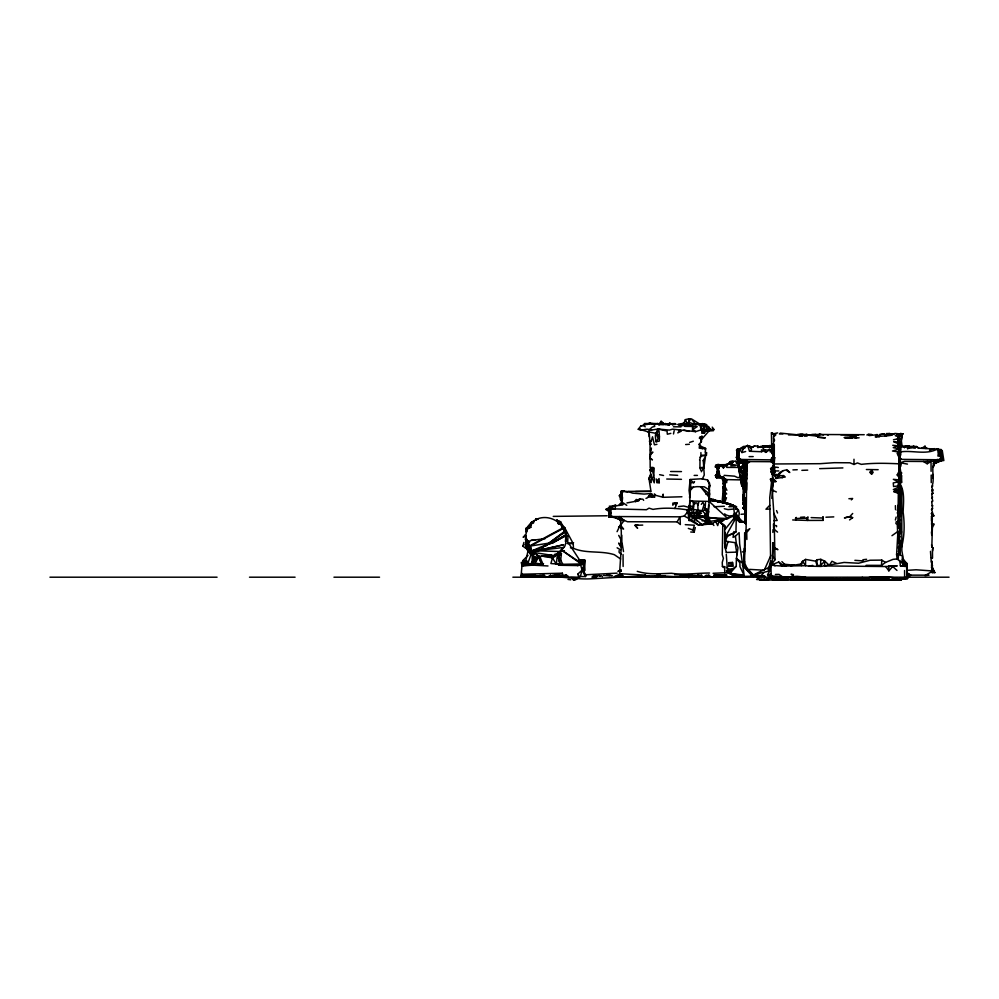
<?xml version="1.0" encoding="UTF-8"?>
<svg xmlns="http://www.w3.org/2000/svg" width="999" height="999" viewBox="0 0 999 999"><rect width="100%" height="100%" fill="white"/><g stroke="black" fill="none" stroke-linecap="round" stroke-linejoin="round"><path stroke-width="1.5" d="M836.438 563.349L831.955 561.251L829.295 565.309L824.812 561.151L820.791 559.328L816.995 559.74L815.696 561.176L805.594 559.415L805.519 565.696L809.09 566.146L820.941 566.433L844.03 562.449L858.616 563.236L870.092 560.239L881.792 560.114L885.514 562.4L893.031 559.353L897.127 558.941L905.331 565.796L900.399 565.859L899.787 560.402M709.627 517.332L709.652 523.963L712.237 523.726L717.095 520.392L727.809 518.581L732.442 516.321L734.34 513.598L733.578 505.794M744.243 492.42L743.83 486.151M746.877 470.966L747.027 461.276L744.068 460.164L747.327 463.548L749.987 461.563L771.54 461.7M899.462 457.317L899.712 462.237L899.787 460.239M899.187 520.791L899.262 516.558M932.554 493.618L932.604 490.546M694.53 481.543L693.781 482.704L690.284 479.907L689.747 482.692L690.734 483.828L688.761 519.755L698.713 525.199L712.237 523.726L709.577 521.391L717.095 520.392M719.305 466.308L720.966 465.022L718.081 464.36L715.659 465.347L715.346 466.945L717.482 467.544L717.507 473.901M744.592 463.486L741.408 468.319L742.394 471.84L742.007 478.384L744.068 481.73M743.643 564.672L746.116 527.809L746.802 463.449M746.728 482.692L746.565 490.197M899.112 470.954L900.024 482.704L898.426 483.516L897.964 524.088M898.95 501.523L898.875 505.519L899.337 501.535M899.712 516.758L899.562 527.684L898.725 524.925M931.767 490.272L932.754 490.022L931.767 490.272L932.754 493.419L931.692 493.893L932.604 501.061L931.692 501.785L932.529 508.578L931.617 509.64L932.529 512.425L931.543 513.586L932.379 519.068L931.543 523.926L932.379 527.41L931.842 546.653L933.066 548.139L932.604 550.948M932.679 489.897L931.692 486.663C935.314 480.132 930.631 468.918 934.352 461.451L940.883 459.665L941.046 455.931L937.924 456.056L938.386 452.547L937.162 449.113L919.242 448.201M931.617 565.871L931.692 561.788M939.597 456.118L939.647 453.521M610.826 512.637L609.602 513.486L608.766 516.758L610.826 516.545L611.051 508.791L608.928 508.079L609.078 516.883L610.589 515.734M699.999 460.302L699.924 467.757L700.836 470.429M718.468 471.328L718.693 466.983L717.17 468.768L718.156 471.053M724.612 543.856L724.687 540.059M743.481 465.934L743.531 463.486M745.654 497.802L745.354 505.457L743.381 504.17L744.218 493.868M746.653 478.409L746.653 470.966L745.504 471.59L744.592 475.337L746.802 478.833L744.592 475.337M772.926 455.232L773.001 451.66M773.588 458.479L773.688 456.093L771.49 458.404L771.253 461.988L773.463 463.324L773.513 460.889L773.388 463.524L772.252 461.788M773.563 458.341L773.713 453.521M772.402 467.157L774.225 463.598L773.988 471.029L774.824 472.452L773.913 474.475L772.402 474.225L772.165 472.527L772.402 467.157L773.988 463.798M898.8 447.889L898.875 444.23M899.787 504.957L900.324 509.228L898.039 508.803L898.039 505.282M899.112 471.178L899.038 475.337L897.214 474.925L899.112 471.178L898.8 474.425L897.214 474.925L899.412 478.022L898.8 481.106M900.249 542.919L900.249 554.133M931.93 527.934L931.767 535.152M932.154 565.933L932.229 562.375M530.831 527.272L530.906 523.838L528.021 528.271L530.831 527.272L528.096 528.159L530.906 523.838M532.117 562.1L532.28 554.532M744.517 505.194L743.156 502.147L743.381 486.138M900.524 540.422L900.474 542.632L900.074 540.559M894.654 579.208L891.97 579.108L897.289 579.62L907.392 578.671L906.855 566.67L900.399 565.859M650.024 442.357L650.174 467.744M743.031 484.228L742.694 472.352M743.943 470.279L743.993 464.547L745.741 463.349L743.681 461.051L745.579 461.213M744.667 532.654L744.517 551.498M805.594 559.415L802.559 561.288L805.519 565.696L781.967 566.096L770.803 565.184L774.987 559.777L774.15 517.769L772.252 490.122L773.001 485.639L772.402 474.225M899.587 504.458L899.637 494.006L899.712 498.114M899.712 460.876L900.936 462.987L900.848 466.183L899.187 467.357M744.342 470.154L744.367 464.885L745.741 463.186M899.937 474.6L901.61 473.039L899.562 470.741L901.61 473.039L899.112 474.862L901.61 475.836L901.685 482.192L899.937 482.517L901.685 482.192M744.717 492.532L744.667 490.184L742.394 486.238L742.469 483.616M773.763 444.567L771.64 444.031L771.415 432.879L773.688 433.791L777.634 432.879M725.686 548.001L725.149 537.45L735.938 531.98L736.313 516.995L738.598 517.32L742.469 521.815L739.735 522.24L738.211 520.679L737.075 516.833M899.487 456.468L900.474 449.388L898.725 448.326L899.637 447.54L898.725 448.326L900.474 449.388M901.535 436.326L901.76 437.013L902.222 434.178L901.385 440.921L901.997 445.616L900.124 447.29M621.615 493.543L621.453 497.814L621.528 491.533L623.588 491.058L621.84 491.708L621.69 493.843M659.44 436.788L659.29 441.083L656.093 441.783C655.332 438.386 654.133 428.221 659.44 436.788L659.065 430.856L656.168 433.429L657.916 429.008L669.392 430.094L672.577 429.158L695.604 431.643L702.135 429.533L713.835 429.383L712.237 427.135M695.341 519.155L702.135 524.675L706.618 523.201L708.054 520.117L708.204 509.84L707.067 513.548M725.449 478.971L724.088 478.596L724.924 482.38L724.999 501.673L726.51 497.702M773.863 468.768L773.463 471.253L771.865 469.068L773.463 471.216L773.563 468.456M650.174 458.703L652.372 459.715L650.174 458.703L651.161 448.539M745.529 483.653L745.429 486.313L743.531 482.917L745.504 486.076L745.766 488.811M773.588 447.028L773.688 444.368L771.94 448.688L773.388 452.185M832.03 577.934L808.553 578.733L804.832 577.06L797.015 576.323L786.151 577.072L767.694 575.586L771.178 574.15L770.953 566.221L772.09 563.948L775.062 565.834M772.926 542.657L772.702 554.57M815.696 561.176L817.07 565.446L820.566 565.422L820.791 559.328M899.612 511.988L899.612 506.78M525.511 539.323L525.661 535.402L526.81 541.608M689.447 513.049L689.597 509.19L688.761 510.239L689.223 512.986L689.372 509.19M724.799 491.545L724.687 497.839L724.013 490.996L724.849 490.259M773.438 458.441L772.702 452.197C771.79 454.095 774.537 456.605 773.076 456.056L773.763 452.322L772.402 447.09L773.613 445.292M899.088 462.362L899.637 451.598L898.8 452.372L899.637 448.876L893.256 447.639L898.113 445.791L897.589 438.361L898.65 440.884L900.174 438.536L898.113 438.361L898.426 436.8L895.304 435.689L900.936 433.479L901.847 436.438L900.549 445.442L900.773 455.082M898.576 543.419L899.712 536.351L899.262 534.927L898.8 535.963L899.712 531.705L899.562 513.349M931.243 482.679L931.168 475.099M649.113 436.575L649.263 432.867M723.776 519.468L708.129 517.557L709.652 494.043L709.04 486.113L709.727 485.327L707.529 479.945L701.298 478.783L690.134 479.495L689.06 490.334L689.672 495.142M742.769 471.84L743.006 483.304M898.75 492.794L899.412 490.434L899.337 497.752L898.725 495.242M932.841 478.371L932.991 474.55L932.304 475.449L932.991 474.55M932.529 558.091L932.454 549.075M684.053 423.052L685.339 419.642L689.223 418.743L689.06 422.39L687.549 423.938L684.053 423.052L678.583 424.45M722.639 498.039L723.863 501.66L722.19 501.161L722.789 494.418L724.163 494.143L722.789 501.735M773.001 456.056L773.913 453.071L773.164 452.372L773.001 456.218L773.238 452.072L773.076 455.956M898.8 509.19L898.95 512.862L897.364 512.874M898.8 474.425L898.8 457.005L897.127 453.321L899.038 452.847L898.875 455.881L899.712 456.993M738.973 451.923L739.048 450.224L738.061 455.994L738.873 458.116M701.148 442.082L701.598 441.233L700.162 438.299L701.897 436.663L700.461 437.212L701.148 442.082L698.788 444.493M567.757 540.796L567.981 536.088M609.602 513.486L610.826 516.545L680.032 516.82L684.203 516.083L687.087 512.637L687.237 509.49L690.084 509.353M692.195 500.724L693.93 502.872L693.393 509.478L702.21 510.676L704.944 513.623L708.279 513.174L705.019 510.102L705.469 502.659M726.673 482.742L726.822 479.607L724.088 478.596M772.851 475.474L775.062 475.849L775.973 478.446L779.457 475.811L779.62 472.652L783.029 470.704L785.926 470.005L789.797 472.527L786.987 469.63M904.345 563.723L907.154 564.11L907.154 566.321M708.89 502.385L709.577 483.216L707.529 479.945M899.112 536.101L897.964 543.306L898.276 539.435M563.673 575.911L566.008 574.775L565.933 576.223L563.648 576.398M669.617 424.587L669.692 423.139L672.739 424.712L676.148 424.263M682.155 574.862L688.835 577.597L688.985 574.662L680.481 575.387M737.836 455.931L736.7 457.417L737.374 458.916L737.761 455.869L736.7 457.417L737.761 459.028L736.388 457.292C739.547 451.96 736.638 465.059 738.361 455.956M772.851 532.405L773.001 529.595M902.222 561.65L902.372 555.869L898.501 554.657L898.276 558.416L897.127 558.941L896.602 554.67L897.739 534.94L897.289 524.637L895.916 523.526L896.303 521.54M736.925 508.391L738.448 510.039L739.272 513.149L738.211 520.679L742.469 521.815L735.326 516.695L725.149 529.283L724.774 525.911L718.918 521.453L717.707 525.586L715.421 520.941L718.918 521.453L722.789 524.737L722.265 554.757L723.401 558.304L722.265 562.375L722.414 566.508L724.612 567.969L724.774 572.802L726.51 573.001M745.816 483.641L745.654 486.326L743.606 482.979L743.681 475.699L745.429 474.812M866.133 565.334L881.48 565.372L881.792 560.114M584.765 560.127L584.615 570.766L584.078 561.987L582.867 560.377L583.166 561.588L584.84 560.289L583.778 571.628L582.804 567.769M871.603 474.188L871.84 470.279L869.704 472.277L871.603 474.188L873.126 472.465L871.84 470.279M899.038 444.742L899.262 440.884M931.842 516.695L932.079 512.824L933.828 515.846L931.468 516.82L933.828 515.846L932.079 512.824M819.804 435.477L819.879 434.215L823.526 435.002M900.773 489.872L901.61 489.373L900.698 485.776L901.76 493.444L901.847 550.674L903.283 558.978L906.168 562.937L905.181 563.174M825.723 578.945L826.485 578.771L822.839 578.958L822.764 580.182L826.485 578.771L830.968 578.633L829.982 579.058M899.412 478.022L898.8 479.895L893.331 479.32L900.024 482.704L898.8 479.895L899.412 475.024M739.272 450.212L737.836 459.315L738.523 455.919M773.076 455.644L773.313 452.485L774.075 452.21L772.015 453.159L773.538 455.944L772.015 453.159L773.763 451.973L772.327 451.011L773.688 448.214L772.015 451.236L773.763 452.31L772.702 449.275M899.412 440.684L899.787 452.747M623.051 554.545L623.126 566.47M743.456 478.908L744.068 467.033L745.966 466.983M899.262 532.829L899.038 535.789L900.623 533.441L899.038 531.905C899.225 536.987 900.361 542.07 898.501 547.44L899.562 553.783L896.602 554.67L899.562 553.783L898.426 551.261L899.412 550.349L899.637 547.789L898.276 547.352L899.412 550.349M684.203 516.083L688.611 518.319L689.822 501.823M743.681 478.896L743.606 500.611L745.579 501.71L743.606 500.611L744.929 498.763M773.388 444.48L774.3 444.742L773.538 448.052L773.538 437.013L775.898 434.765L773.988 434.34L773.538 437.013M905.106 563.548L907.229 563.761L907.08 565.646L906.78 564.098L905.868 564.235L906.243 566.146L902.297 559.84M564.335 532.242L564.635 528.558L566.308 532.942M771.79 498.389L772.776 490.347M708.666 505.007L708.279 509.515L705.369 508.503M689.597 501.011L709.115 501.411L727.809 518.581L708.129 517.557L708.204 516.658M897.664 512.712L897.964 509.303L897.214 510.364M907.467 464.11L900.399 462.749L904.42 461.363L923.338 461.476L927.209 463.761L927.447 461.276L934.127 461.276L933.216 461.638L934.739 463.099L933.216 467.307M650.936 470.816L651.236 467.532L652.984 467.47L651.61 470.741L649.949 470.329L651.236 467.532L649.637 470.779M771.64 562.162L770.654 563.473L769.892 569.967L770.691 566.271M553.109 542.682L566.158 534.702L566.383 532.317L562.812 528.733L560.988 521.89L557.042 520.317L558.179 523.638L561.6 524.338L558.179 523.638M907.154 564.11L907.154 565.684M744.442 488.948L744.667 486.238M689.847 494.942L689.597 497.502L689.972 493.668M899.337 509.565L900.024 509.29L899.612 499.088M562.812 564.298L556.356 564.26L557.417 553.921L562.812 564.298L583.329 563.923L580.282 563.286L562.986 551.036L582.255 563.923M565.397 541.483L566.008 535.614L535.152 550.611M621.69 497.427L621.94 494.992M560.651 560.514L561.438 553.121M564.635 528.633L562.812 528.583L562.961 527.172L564.785 528.646L566.008 532.205L564.635 528.558M773.613 470.916L773.863 468.568M651.161 474.925L651.236 482.567L648.95 478.484L650.249 474.837L651.161 474.925L648.95 478.484L650.861 490.646M718.406 473.351L716.72 476.748L718.693 476.148L719.068 470.991L719.979 477.197L717.02 471.503L720.129 464.722L727.047 464.635L726.748 467.407L742.17 467.445M898.426 436.8L899.337 433.841L895.079 433.454L891.058 434.577L888.623 433.941L884.677 436.263M708.366 520.067L709.652 523.963L706.618 523.201L704.645 516.358L704.944 513.623L708.279 513.324M744.692 503.496L744.792 523.251M899.637 485.389L899.637 480.044M522.589 562.999L522.852 560.626L528.046 555.344M621.84 498.763L621.528 501.473L619.33 495.741L620.779 493.968L622.14 493.793M535.626 561.9L532.042 561.663L532.879 561.45L533.541 555.669M701.298 471.765L703.808 467.844L705.544 456.193L703.271 460.414L704.258 475.037L702.285 479.07M781.892 561.588L786.151 565.946L783.104 565.247L778.708 562.025L770.803 565.184L772.552 559.353L772.926 543.244M563.811 533.603L564.335 527.097L573.214 543.593L573.451 548.339C586.188 553.821 600.911 550.412 614.323 554.682L620.641 559.003M738.061 459.128L740.946 459.44L738.061 459.415L739.36 448.838L743.306 448.251L747.564 445.392L751.211 448.201L751.51 449.837L749.537 451.273L747.564 445.392M898.95 494.318L900.474 493.981L900.549 483.216L899.562 486.663M898.725 554.495L899.187 550.998M737.075 554.657L737.986 547.714L736.313 543.306L735.401 536.176L739.123 532.679L739.66 543.918L744.218 575.549L739.959 566.608L739.884 562.749L736.388 558.541L737.075 554.657L735.102 542.657L725.374 541.246L725.374 540.509M773.001 463.673L773.538 460.826M735.476 515.347L738.448 517.607L735.863 513.099M773.001 478.259L770.429 479.195L771.49 482.442L769.742 497.589L770.579 558.941M869.867 579.682L873.426 580.244L867.045 580.032L878.296 578.921L885.589 579.482L876.997 580.132M645.466 575.112L644.855 575.486L645.616 576.286L645.466 575.112L619.555 573.701L621.303 546.89L621.303 531.955L620.541 520.479L618.568 518.044L627.459 521.74L677.135 521.878L680.331 524.525L680.032 516.82L677.135 521.878M854.595 580.157L855.194 579.058L858.765 580.007L854.595 580.157L855.194 579.058M694.842 503.996L693.318 502.522L693.393 506.605L691.495 509.278L688.386 510.039C676.96 508.166 664.372 507.342 652.984 509.39L649.038 508.154L646.453 509.727L609.527 508.778L614.997 509.165L615.459 505.993L623.126 504.645M526.273 531.943L526.735 528.908L528.321 527.422M717.02 474.338L717.482 471.303M733.915 531.568L733.054 537.35L735.401 536.176M709.952 429.433L706.38 431.131L713.448 430.681L713.835 429.383L705.856 431.006L704.407 432.967L701.822 433.279L701.897 430.232L707.754 430.944L706.93 428.509M898.95 459.977L899.637 448.876L892.494 451.024L898.039 451.898L899.038 452.847M527.41 564.497L531.206 554.145M536.525 576.473L533.029 576.373L535.089 574.962L535.926 576.748L536.525 576.473L535.089 574.962L532.28 576.648L533.266 574.924L527.647 575.374M743.893 470.417L744.292 467.894M530.981 525.124L527.797 528.196L528.633 525.611C543.806 506.655 573.438 524.15 564.71 546.453L559.927 551.96L554.083 555.669L531.893 552.16L529.308 549.75L525.586 542.694L526.573 543.831L527.035 541.021L525.511 535.452M899.187 494.368L900.174 493.893L900.474 492.007L900.024 489.697L899.187 490.497M906.093 562.587L907.005 563.486L906.892 572.439M768.98 569.105L768.755 570.504L769.967 565.521M705.244 449.6L705.469 448.239L699.625 445.866L702.509 448.613L705.781 448.526L705.169 452.11L705.856 455.269L700.911 456.231L699.999 457.242M552.335 576.885L552.559 575.524L555.594 574.85L558.866 575.237L559.09 577.197L550.661 575.649L547.927 576.947L552.335 576.885L550.349 575.549L548.526 576.635M771.94 458.179L773.538 456.231M899.112 478.671L898.351 485.876L893.568 486.538L893.256 482.929L897.664 481.993M911.95 446.541L907.542 448.613L908.603 446.403L911.95 446.541L911.95 447.589L907.542 448.613L908.603 446.403M738.286 465.984L741.857 486.288L738.286 465.984L742.619 471.89L742.319 478.484L743.731 476.361M534.353 550.973L563.498 547.464L560.227 551.56L530.382 550.561L539.872 556.618L542.907 564.235C535.926 562.974 528.708 563.886 521.94 565.971L521.028 576.448M832.791 580.119L830.057 578.733L832.791 580.119L832.567 579.37C808.266 580.556 784.015 579.657 759.789 580.157L761.388 579.72L756.593 579.495L757.891 578.596L764.884 580.182L768.98 579.47L764.722 579.195M899.038 475.162L900.174 475.961L899.712 478.608L900.773 479.37L899.712 481.705M718.231 472.627L717.557 476.498L720.591 476.273M738.823 449.887L738.723 454.732M898.8 524.213L900.324 523.601L898.8 524.213L897.964 528.246L898.725 520.404L897.964 528.246M778.783 470.916L773.988 471.029L774.824 468.494L773.988 466.933L774.675 457.567L772.776 457.904L773.838 459.927L774.675 457.567M746.191 491.595L745.354 487.35L745.504 471.59L745.579 468.331L746.728 467.307L745.741 464.135L746.116 460.851L746.802 461.55L746.49 463.186L746.041 460.951L745.279 461.038M899.787 460.189L898.8 459.478L899.212 457.292M898.113 516.533L897.814 515.921L898.95 516.745L898.113 516.533L898.8 512.874L897.364 513.086M842.382 579.682L836.213 580.007L840.234 578.608L850.037 580.182L850.261 578.958L832.642 579.42M907.154 574.974L909.664 575.349L907.229 575.986M724.774 493.843L724.163 494.393L724.849 493.881C723.713 490.809 724.675 488.074 724.637 483.766M939.572 455.02L940.434 449.587L937.162 449.113C926.036 455.207 912.549 450.049 900.424 451.885M899.937 475.249L899.937 482.654M673.488 433.978L674.175 430.694M743.306 500.149L743.306 494.567M564.485 528.259L563.648 532.217L564.485 528.259L566.458 535.014M718.793 472.602L717.781 476.723L716.72 476.748M742.869 473.139L742.769 475.824M736.925 456.068L737.761 452.21M736.463 508.254L736.163 508.966M932.529 570.879L934.964 572.564L931.617 569.567L932.529 565.347M743.918 468.681L744.742 464.935L743.993 464.547M522.09 566.146L521.266 562.437L525.362 562.662L527.909 551.448M692.632 430.444L692.632 426.448L697.19 426.635L692.869 429.433L695.604 431.643L692.632 430.444L692.632 426.448L684.814 426.373M800.961 577.584L796.94 579.033L797.165 578.046L792.906 577.834M552.022 576.623L552.559 575.524L556.056 577.047M865.833 578.508L870.166 577.21L889.01 577.222L896.453 577.984L893.481 579.27L897.364 580.069L900.399 579.27L900.773 577.647L904.657 579.133L904.582 570.529M528.171 527.984L528.633 526.073M705.856 455.269L706.543 452.447L706.455 455.344L701.985 455.219M724.687 539.885L724.774 525.774L717.956 519.917M735.788 513.673L736.388 517.095L735.551 515.659M899.487 478.733L900.174 475.961M690.734 532.005L694.155 532.217L695.292 527.609M768.456 569.268L770.629 560.514M898.875 459.69L899.787 456.106M895.391 520.017L896.14 517.057M732.517 562.425L732.742 566.371L728.945 566.071L728.795 562.674L732.517 562.425L732.742 566.371M528.633 525.611L525.437 535.639L527.035 541.021M528.246 545.791L525.824 548.314L522.927 546.216L523.913 542.42M743.83 471.965L743.231 478.833M775.361 579.133L773.076 577.222L785.239 578.671L785.614 577.697L781.206 577.722M900.474 448.563L901.31 445.392L901.997 445.616M570.466 576.935L579.22 577.272L580.357 576.573L582.105 570.092L580.669 565.134L581.955 564.035M717.931 465.447L720.516 465.109M739.198 449.113L738.136 452.435L736.625 449.85L739.198 449.113L736.7 457.018L736.7 459.215L738.673 459.365M899.512 469.967L900.099 463.299L899.187 460.015M554.457 555.756L552.484 557.904L550.886 563.536L560.077 564.273L557.417 553.921L554.433 554.433M875.249 436.913L876.997 434.528L879.132 436.688L879.732 434.54L884.065 434.103L886.65 435.789L890.371 435.427L891.058 434.577M898.875 506.518L900.623 502.509L900.698 499.7L899.262 497.927M725.986 548.663L728.071 541.421M899.662 511.863L900.324 509.577L899.562 501.835M773.238 467.432L770.579 468.568L773.164 471.54L773.463 468.593L773.463 471.216M521.79 574.462L522.09 573.426M724.612 567.969L724.999 566.683L722.414 566.508M651.161 441.433L652.522 436.8L654.42 444.805L656.93 444.33M689.223 418.743L690.059 419.068L689.06 422.39L695.978 424.812L691.345 418.818L699.625 423.963L702.01 424.475M743.756 499.075L742.844 496.753L743.681 494.243M772.552 471.266L774.824 472.452L772.165 472.527L774.075 467.395L774.637 471.191M824.125 580.107L824.962 578.808L823.975 580.107L824.437 579.095L828.458 580.057L820.641 579.532L824.437 579.095M522.702 576.148L522.927 575.387M694.155 532.217L692.944 529.994L694.38 525.224L685.264 524.65M693.393 509.478L693.93 513.548L702.21 510.676L704.033 504.707L702.896 502.285L701.298 504.383M817.744 579.07C818.968 581.768 819.33 576.573 821.777 579.944L815.846 579.17L819.118 578.921M768.531 578.558L765.484 580.144L763.973 579.12L764.572 578.571M771.178 574.15L767.532 574.8L768.531 574.425M619.555 573.701L619.792 573.226M651.46 496.94L654.882 496.978L652.147 495.579L651.46 496.94L652.147 495.579L655.494 495.279L663.236 497.302L681.93 496.765M745.654 451.536L741.932 452.559L743.306 448.251M818.581 579.358L818.968 578.159L819.192 580.207L818.056 579.308L818.968 578.159M528.633 576.81L527.035 575.424L523.838 577.272L520.879 577.047L522.09 575.461L526.423 574.8L528.346 575.711M905.793 447.327L906.168 446.153L908.091 447.177M899.737 545.242L900.399 543.231L899.487 540.409L900.549 543.219L900.249 546.815L899.412 546.241L900.249 547.177M707.017 516.558L694.617 515.434L693.93 513.548L698.026 510.377L697.801 505.332L698.863 502.097M719.218 465.459L718.693 467.657L719.455 467.42L718.543 467.569L719.218 465.459L722.639 464.772M617.057 531.68L621.003 523.488M816.757 580.107L817.219 578.758L821.24 579.408L816.757 580.107L817.219 579.058L817.906 580.119M898.351 485.876L899.637 482.08M757.504 447.427L757.966 446.091L754.62 445.979L751.285 447.552M662.325 496.578L663.161 494.155L663.236 497.302M743.381 565.496L744.667 561.763L744.517 547.976L744.218 561.775L746.565 567.357M796.94 579.033L796.103 578.096L795.866 578.708L799.6 578.683L800.961 577.996M898.65 464.173L899.112 463.524L899.187 467.445L898.65 464.173L900.024 462.275L899.038 460.064L900.099 467.182L899.187 474.925L899.187 467.145M772.327 579.358L772.627 578.496L769.205 578.359L764.884 580.182M850.561 579.133L850.873 578.284L843.581 577.847M688.611 510.764L689.298 508.878M898.451 507.679L899.337 505.569M699.55 459.952L700.911 456.231L700.911 452.584M772.165 472.527L774.075 467.395M899.462 530.744L900.324 528.434L899.038 528.059L900.324 528.434M939.06 450.162L938.61 449.163L937.999 450.162M525.511 539.435L526.96 545.891L527.947 543.269L527.647 540.846L525.586 539.435L529.083 541.52L526.573 543.406L529.083 541.52L525.586 539.435L527.647 540.846M772.851 483.791L771.94 490.172L773.238 490.209M939.972 455.906L941.195 452.684L940.047 451.873M725.374 541.246L727.584 535.476M733.653 519.617L735.314 515.297M698.713 525.199L694.23 521.503L695.529 518.169L702.135 516.121L708.129 517.557L704.944 513.623M773.463 523.988L773.613 528.196M773.238 482.442L771.94 481.805L772.801 479.595M814.635 578.933L814.26 578.209L810.451 580.082L806.131 579.12L813.498 580.144L814.26 579.133L813.186 580.144L814.26 578.209L816.383 579.133M609.939 514.685L609.078 516.883L610.901 512.599L609.527 516.57L610.901 515.809L609.527 516.57L608.928 508.079L610.676 513.024M526.81 530.519L529.47 525.424L526.123 528.271L526.198 531.98L526.81 530.519L526.123 528.271L527.947 527.659M652.297 478.671L653.746 475.062L654.195 468.007L652.522 470.879L654.345 478.296L654.27 482.854L652.297 478.671L651.61 478.858M738.823 448.788L736.538 450.287L737.911 452.122M773.001 457.367L773.613 455.869L773.001 456.968M773.688 433.791L773.713 436.163M899.687 447.552L900.549 445.442L899.537 447.34M773.688 444.43L771.94 448.688L773.463 451.823M674.862 508.528L675.848 506.156M932.991 467.295L934.739 463.099L934.127 461.276M899.412 437.087L900.936 433.479L898.65 434.278M772.165 483.566L772.552 482.667M901.535 547.29C904.632 536.126 904.669 523.626 903.133 512.125C903.408 503.633 904.595 494.443 901.46 486.426M701.897 435.914L701.298 440.771M735.714 508.803L736.625 506.705M889.684 580.157L889.46 579.383L886.275 579.582L889.684 580.157L889.46 579.383M745.579 471.453L746.728 471.091L745.579 468.331L746.728 467.307M773.001 467.22L772.477 474.875M905.406 446.078L904.42 447.602L905.406 446.078L908.453 447.302M850.037 580.182L850.261 578.958M764.472 569.692L770.679 555.844M784.015 579.982L787.662 580.107L783.491 578.771L779.545 578.821L778.933 580.182L775.736 580.082M719.38 467.495L718.081 468.918L720.217 465.334L716.483 465.322L717.557 468.106L719.455 465.084L720.891 465.397L719.755 466.383M744.068 489.26L745.504 486.076M772.327 458.491L773.538 455.806M769.43 570.579L769.742 569.905L768.368 570.679M562.587 525.074L561.675 527.072L564.26 527.797L561.675 527.072L561.45 523.888L564.185 527.784M655.943 432.892L658.678 429.17M531.368 522.29L530.382 524.413L532.954 521.965L531.368 522.29L533.491 521.391M779.62 472.652L778.708 474.6L779.457 475.811L783.491 475.586L785.239 477.01L775.973 478.446M940.583 455.794L941.195 460.289L940.284 459.428L941.795 460.527L933.778 463.361M837.424 580.119L836.812 579.345L834.227 579.457L853.221 580.244L853.683 579.295L859.839 580.182M876.398 437.237L878.82 436.438L879.732 434.54M650.474 450.162L651.46 448.139M772.602 474.55L770.729 471.565L772.627 467.694M892.881 580.082L894.392 579.033L896.602 579.507L892.881 580.082L894.392 579.033M610.364 507.03L612.112 506.918M810.689 579.632L802.334 580.182L804.857 579.482M862.262 577.484L859.677 579.07L862.262 577.484L866.445 578.621M899.562 481.743L900.773 479.37L899.712 476.61M689.822 424.375L687.549 423.938L690.059 419.068M872.214 579.532L867.881 580.094L871.378 580.244L872.065 578.921L874.575 580.107M663.161 424.4L663.161 423.089L661.113 421.291L658.753 424.662L657.467 423.551L653.821 424.538L655.032 424.787L648.501 423.351L646.828 424.7M552.26 576.823L550.349 575.549M689.06 519.867L689.148 520.604L689.06 512.699L692.332 513.074L691.495 509.278L688.985 505.719L693.393 506.605M742.844 496.753L743.855 494.842M745.504 523.626L743.918 522.14L745.279 519.555L745.579 523.626M899.637 448.876L898.039 451.898L898.8 456.218M901.16 532.754L901.61 531.893M619.63 505.494L620.854 503.209L622.065 504.77L623.126 502.859L626.773 505.357M818.743 580.157L819.417 578.883M773.613 452.285L772.402 450.886L773.688 448.489L773.613 452.335L772.402 450.886L773.688 448.489M535.014 563.486L538.361 557.417M899.487 490.659L900.024 489.697M743.918 522.14L744.904 520.367M773.688 448.314L772.015 451.236L773.763 452.122M725.149 537.45L736.388 517.045M767.532 574.8L769.892 570.679M940.658 450.749L940.284 451.948L940.209 450.324L939.222 450.861L940.209 450.324L940.134 456.081L941.046 455.931M782.192 477.809L783.491 475.586M691.196 509.827L692.944 506.843M875.786 436.6L876.997 434.528L879.132 436.688M744.667 505.244L743.081 507.904L744.667 509.128L744.667 505.244L743.006 504.02L744.667 505.407L743.231 507.967L744.829 509.64L743.231 507.967L744.829 505.482L743.156 502.609L744.742 505.407L743.081 507.904L744.667 509.065M934.964 572.564L932.154 572.652L933.141 571.041L931.617 565.322L934.202 571.453L932.454 570.404M706.38 575.561L705.781 576.548L706.38 575.561L708.666 575.986M764.198 447.252L764.884 446.153L757.966 447.302M732.167 463.349L733.428 461.338L735.788 461.138L738.361 464.011L737.836 465.022C733.478 465.859 729.22 462.1 725.024 464.972M800.811 564.048L802.559 561.288L801.335 565.621L800.811 564.048L790.634 565.746M656.093 441.783L658.154 438.549L656.018 433.379L647.215 431.605M739.884 462.874L738.823 462.549L739.66 461.238M749.537 451.273L761.762 451.748L762.674 450.337L765.109 449.9L772.377 450.212M773.613 441.658L774.6 440.134L773.538 438.511M894.854 580.032L898.426 580.169L898.95 579.345L895.916 579.545M744.954 491.458L743.681 493.381L745.891 490.184M681.618 424.475L682.155 423.676L692.794 425.137L680.706 425.699L677.821 424.438L684.203 424.8L682.155 423.676M724.924 482.38L726.822 479.607L743.006 479.957M772.402 447.09L774.15 444.53M900.024 462.275L899.112 466.108M898.95 579.345L896.378 579.333L896.752 580.219L901.385 580.119L895.079 578.708L896.602 579.507M743.456 500.561L744.717 498.776M650.624 453.496L652.909 452.122L650.324 454.67M931.393 513.573L932.079 512.624M563.498 547.464L557.567 553.871M745.579 499.125L745.429 505.394L743.756 504.245L745.579 501.71M550.124 575.811L550.586 575.187L550.199 576.273M532.43 522.489L531.518 523.726L533.416 523.114L534.178 520.966M735.863 513.548L738.448 510.039L736.313 509.365L735.551 508.029M696.515 515.746L698.026 513.686L701.523 513.261L697.876 512.787M772.776 457.904L774.3 455.869L774.3 444.742M931.543 513.586L932.454 512.362M521.79 577.122L521.178 576.673L522.09 575.461M610.826 515.896L609.989 516.321L611.962 516.121L609.989 516.146M522.927 546.216L524 544.805M619.33 516.533L624.188 520.442L620.541 525.237L623.588 529.02L620.928 527.872M898.875 498.801L900.099 497.927L898.875 498.801L899.262 501.898M859.752 579.245L859.078 580.144L857.629 579.02L863.935 579.02L858.69 580.082L861.126 579.27M819.192 580.207L822.989 579.27M730.319 461.526L728.259 464.185L732.367 463.249L732.292 461.213L730.319 461.526L728.259 464.185L732.292 461.213M723.276 477.335L724.999 479.021L724.312 483.678L725.074 482.654L723.863 483.666L723.863 502.36M670.829 433.366L667.344 434.215L667.032 430.994L657.916 429.008L651.61 430.057L647.127 429.158L641.358 430.032L638.249 429.283L641.058 425.661M526.96 543.419L530.531 547.464L528.783 549.687L530.831 550.549M524.675 536.388L525.437 534.902M688.761 510.239L689.597 509.19M898.65 440.434L900.174 438.536L897.589 438.361M931.318 532.28L931.767 531.643M931.468 509.74L932.005 509.078M650.174 494.53L650.936 493.406L648.276 496.715L652.522 494.143M717.582 475.062L715.346 475.611L718.081 472.265M690.509 515.309L692.332 513.074L688.536 513.973L687.087 512.637M742.881 563.898L744.667 561.763M899.337 445.154L899.787 444.543M717.17 468.768L718.231 467.507M736.775 459.103L744.742 461.376M659.14 575.561L657.617 577.335L654.657 576.036L659.14 575.561L657.617 577.335L656.093 575.699M931.617 509.64L932.529 508.578M772.851 454.22L773.538 455.881M701.248 439.81L709.427 430.444L707.192 430.194M724.163 494.143L722.864 493.181L722.951 486.525L724.088 486.338L722.564 479.757L724.924 478.896M752.259 573.863L742.319 562.737L736.388 558.541L736.238 566.321L729.632 573.726L739.834 574.999M885.738 566.533L888.848 570.854L892.731 566.52L897.214 565.846L885.738 566.533L824.512 565.946L824.812 561.151L820.566 565.422M707.754 430.944L706.305 430.956L710.339 429.682L708.815 426.785L705.544 425.025L704.944 425.699L707.754 427.023L709.278 429.508M745.579 463.386L744.742 464.285L745.741 463.336L742.245 460.551L743.381 460.939M744.829 463.311L742.544 465.784L744.829 467.507M723.626 476.61L722.714 477.597L724.537 478.846M621.84 497.839L620.466 499.3L622.215 501.548M849.575 519.917L852.622 517.669L848.288 516.72L844.417 517.944L849.649 516.745L852.696 513.474M851.323 499.862L852.622 498.489L848.9 498.726M744.829 463.374L742.544 465.784L744.979 467.182M937.999 450.037L938.985 449.787L937.237 449.438M899.187 520.879L900.549 520.167M807.417 578.683L804.232 577.959L803.471 578.746L799.6 578.683M771.49 458.404L773.763 456.056M704.819 516.433L706.768 522.177L706.38 521.391L703.271 524.575L699.7 524.288M769.742 505.332L765.946 509.215L770.192 509.04M884.902 435.427L886.8 433.541L894.242 433.941M689.897 490.634L693.468 487.112L696.815 486.65L704.332 486.813L709.577 490.134M899.337 433.841L899.862 437.137L900.024 434.09L897.052 434.041M704.407 426.873L704.645 429.795L701.073 430.119L702.135 429.533L700.162 425.174L704.407 426.873L701.073 430.119L700.162 425.174L702.135 424.725M907.08 576.435L909.215 576.773L907.005 573.438L909.215 576.473L907.392 578.671L903.895 578.296L900.399 579.27M899.662 435.976L901.385 434.315L898.113 434.403M761.463 575.137L763.586 573.076M767.844 568.968L769.967 566.92L756.043 573.626M619.105 504.895L620.854 503.209M770.803 565.184L772.09 563.948M537.937 557.255L531.368 563.573L523.613 563.623L522.252 565.247L526.048 565.334M730.843 463.823L733.428 461.338M742.319 473.251L743.83 471.79M621.003 569.817L620.466 571.515M652.984 467.47L649.949 470.329L652.522 470.879M899.562 491.021L900.024 486.588L899.862 487.624M899.337 493.993L899.862 493.494L899.787 497.977M578.683 577.06L578.084 573.813L582.105 570.092L585.451 576.535L580.357 576.573M644.78 423.514L643.106 425.05L648.651 423.588L644.78 423.514L645.079 424.9M770.741 447.003L764.347 445.716L762.749 447.177L760.164 446.578L762.849 447.04M796.253 520.004L796.253 517.432L795.416 518.518L806.58 518.169L807.954 516.92L807.642 520.429L792.682 519.955M720.129 464.722L723.401 467.932L727.047 464.635M557.267 575.461L558.866 575.237L555.744 577.16M783.029 470.704L778.708 474.6L773.913 474.475M522.09 575.099L521.715 575.649M541.158 555.956L552.484 557.904L559.927 552.272L560.764 554.77L558.254 556.568M907.317 574.325L908.828 574.075L907.467 574.425M618.568 527.197L620.804 525.337M706.618 523.201L709.115 521.116M560.227 551.56L556.73 554.383M723.863 483.666L725.074 482.654L724.013 482.18L724.924 486.126L724.238 487.35L724.999 486.476L726.897 490.309M737.761 456.168L736.388 457.292L737.612 459.053L736.7 459.215M552.809 557.292L555.119 555.407M543.668 575.062L545.192 577.385L543.668 575.062L540.784 576.773M891.745 435.377L892.956 434.428L889.16 433.416L886.425 434.615M545.866 545.641L565.172 530.869L565.771 531.231L546.091 545.766M931.692 501.785L932.679 501.036M557.954 564.26L558.791 565.247L560.077 564.273L557.342 553.995L556.431 554.482L560.614 554.62L558.129 556.406M737.687 459.665L737.15 459.253L741.021 463.361L744.068 461.351L744.592 463.773L739.36 468.469L744.592 467.345L743.081 464.785L744.592 467.345L744.592 470.017M881.48 565.372L885.514 562.4M621.378 491.82L621.99 491.146L627.384 492.107L628.671 491.371L650.649 491.233M548.688 577.097L550.661 575.649M895.079 578.708L897.439 579.932L901.61 579.645L871.378 580.244M761.762 451.748L761.388 449.887L765.946 452.372L768.681 450.362M718.918 465.172L718.081 464.885M728.333 573.139L727.509 572.602L736.238 566.321M891.97 535.689L897.214 531.918M701.673 575.099L699.325 576.785L697.801 574.949L701.897 575.474L699.325 576.785L697.801 574.949M897.364 580.069L900.773 577.647M541.72 548.139L565.621 531.231L561.525 524.263M699.25 438.074L700.461 437.212M619.33 495.741L621.203 494.443M739.909 448.826L743.381 446.466L747.102 446.253M615.072 576.048L622.065 573.863L619.979 575.037M542.757 575.699L543.893 575.262M899.562 512.949L900.399 513.249L900.324 509.577M899.187 498.576L899.862 497.19M921.977 448.139L925.012 446.203L926.073 448.476M620.854 570.017L618.194 571.241L620.466 570.616M931.617 498.164L932.604 497.115M931.692 486.663L932.841 485.951M745.654 531.256L749.837 528.658L746.728 532.529L746.877 539.485M780.681 579.108L778.933 580.182L776.648 579.27M728.945 566.071L732.067 564.198L728.795 562.674M927.209 463.761L931.018 461.488L931.093 471.316M820.029 578.746L823.064 578.596L820.991 579.607M742.694 449.175L745.316 447.627M550.012 543.968L566.158 534.702M678.508 430.969L680.331 429.932M754.62 445.979L750.973 448.039L747.939 446.066L753.159 447.277M774.987 580.082L776.573 579.183L772.252 579.657L774.987 580.082L774.749 579.395M621.915 493.731L621.153 491.958L623.438 491.096L621.228 491.133L621.915 494.043L621.003 494.917L621.99 493.956L621.153 491.958L623.276 491.221L621.228 491.133L621.69 494.255M553.084 556.193L555.469 554.87M554.682 575.312L551.261 577.197L555.594 577.122L554.682 575.312L554.994 576.91M782.192 580.244L781.967 579.02L780.369 579.17L782.192 580.244L781.967 579.02M552.609 542.957L566.008 535.614M931.468 520.779L931.617 516.471M528.783 546.416L562.961 527.847M530.382 545.991L564.635 527.734M738.061 459.215L736.925 459.228M610.014 512.262L605.881 509.403L610.064 507.192M647.964 424.35L650.249 423.139L648.726 423.826M718.194 475.686L721.728 477.784L715.659 477.023L716.795 477.922L721.728 477.784L719.492 476.373M554.083 555.669L553.171 556.193M562.437 576.336L564.11 575.474L565.621 576.573L562.437 576.336L562.362 573.201L521.416 574.263M700.162 424.737L705.706 424.85L700.162 424.737L702.359 423.588L706.455 424.762M688.835 577.597L692.869 575.586L688.985 574.662M529.62 550.137L529.47 547.352L526.423 543.306L527.41 547.464L529.92 550.062M583.166 561.488L578.995 562.499M778.708 578.983L780.906 577.884L777.409 578.683L773.076 577.222M931.692 561.962L932.154 561.276L931.543 561.738M723.451 520.604L720.516 521.378L724.412 519.468M907.08 574.612L908.228 574.05M677.747 432.879L681.393 431.106M615.609 504.77L612.187 506.418L613.636 506.431M720.516 521.378L732.142 515.759M898.95 486.925L893.331 489.597L898.351 489.735L893.793 491.595L898.039 493.319M903.783 447.277L906.168 446.153M541.008 564.847L543.518 563.673L538.124 563.736L541.233 563.873L539.472 557.492M772.552 445.629L768.368 446.029L772.926 445.941M879.582 578.433L875.936 580.107L871.915 579.545L879.582 578.433L876.398 579.408M651.685 497.027L655.494 495.279L654.42 493.856M581.193 563.886L577.547 565.559L558.791 565.247M535.851 519.93L538.274 518.831L535.851 518.693L535.851 519.93L535.851 518.693M556.73 576.148L558.941 575.149L560.614 575.699M881.63 579.145L884.452 577.884L888.623 578.496L884.452 578.983M611.201 515.809L608.766 516.683L613.861 517.47M772.402 450.699L769.967 451.76L773.838 451.461M523.838 577.272L539.41 576.972L543.294 575.274L543.294 577.16C559.527 575.362 575.761 579.969 591.982 578.746C608.391 577.922 624.912 576.648 641.283 576.073M773.988 463.973L820.104 463.686L834.227 462.687L849.887 462.787L853.983 464.46L857.404 462.962L861.35 464.36C873.613 462.862 886.475 463.261 898.65 463.786M638.249 429.258L641.058 429.782M725.149 536.7L735.938 531.98M708.928 500.374L711.475 499.263L717.931 501.073M551.398 542.482L531.593 551.011L537.45 549.238M936.026 462.874L941.795 460.527M909.215 576.773L907.005 573.438L907.317 574.85L907.005 574L909.515 576.348L907.317 576.51M645.991 498.376L647.514 497.739M907.766 576.273L909.515 576.348M525.437 535.614L523.164 537.3L525.437 534.852M913.923 447.589L916.582 446.541L918.905 448.126M900.174 489.935L901.61 489.373M581.58 563.985L577.547 565.559L580.669 565.134M559.09 577.197L559.852 576.898M738.211 576.46L741.408 575.124L734.115 575.224L738.136 576.386L744.23 575.861M610.976 516.021L609.228 516.67L611.051 516.171M690.309 506.431L688.236 507.192L683.753 505.993L678.508 506.618M638.174 576.548C651.847 575.199 666.108 575.986 679.869 577.06L680.331 576.248L713.673 577.272L759.939 575.936L757.592 577.722L758.191 579.008M663.161 423.089L659.515 424.363L657.467 423.551M709.302 500.037L711.475 499.263L712.687 500.874L715.346 500.561M758.903 446.953L765.634 446.016M929.495 450.274L934.427 448.588M660.277 574.038L656.705 575.249L661.413 576.498L665.284 575.599M804.757 435.077L807.042 434.303L803.471 434.627M737.075 462.899L739.735 462.612M741.782 476.473L737.986 477.722L734.565 476.173L724.113 475.362M689.672 442.395L693.318 441.221M773.164 467.732L770.579 468.568L773.313 471.029L773.263 468.631M537.749 564.335L540.097 563.586M735.976 574.987L729.332 572.714L734.265 576.411L736.288 575.761M545.292 538.598L530.382 540.559L528.633 543.456L529.133 545.741M530.631 575.749L533.266 574.924L533.029 576.373M662.1 424.35L658.753 424.662L665.209 423.576L668.706 424.762L665.284 424.712M772.302 459.89L738.061 459.415M724.088 478.971L721.278 476.735L722.564 479.757M831.88 580.107L850.411 580.094L849.812 578.858L846.315 578.858M899.337 475.399L900.773 474.075L900.024 471.328M520.804 575.948L522.327 575.524M717.781 476.723L720.129 476.048M817.344 434.902L819.879 434.215M821.553 579.245L818.356 580.119L822.227 580.244L821.553 579.245L822.227 580.244M761.613 447.19L764.959 446.291M854.52 438.149L859.128 437.812M899.187 494.155L900.174 493.893M715.346 475.611L718.618 474.75M689.148 520.604L688.91 519.755L695.529 518.169L697.352 521.328M747.664 570.029L749.987 569.405L763.81 570.192M654.807 426.398L652.297 427.06L648.801 430.119L651.61 430.057M623.201 491.271L622.065 492.007L624.113 491.208L628.221 491.57L632.629 493.144L644.093 494.08L650.986 493.543M527.647 575.849L529.994 575.249M525.362 562.662L527.797 562.062M638.011 525.149L634.977 525.299L642.732 525.099M899.562 505.094L899.512 502.909M609.914 516.183L611.126 516.033M869.442 435.139L871.84 434.565L868.268 434.066M621.378 493.943L622.065 493.768M732.442 516.321C743.93 516.895 726.573 517.132 724.687 513.811M933.978 463.324L936.25 462.787L934.028 461.963M899.112 516.633L900.474 516.308L899.637 510.377M567.882 543.381L573.601 542.744M763.511 449.001L762.749 447.177L768.069 446.016L772.926 446.228L770.803 446.516M936.25 462.787L933.216 463.286M536.813 550.936L563.598 544.755L535.114 551.073M765.296 576.336L752.422 574.9L769.43 571.003M572.152 578.284L576.947 579.008L573.601 580.082L572.152 578.284L576.411 579.333L573.601 580.082L572.464 578.209M893.481 439.797L898.201 438.748M893.793 491.595L898.426 490.571M853.683 579.295L849.35 580.244L853.296 580.157M696.965 517.544L704.869 517.095M537.212 576.423L536.226 575.661L532.504 576.273L541.233 575.649L545.042 576.923M527.035 575.424L525.437 576.46L528.633 576.386M931.692 493.893L932.754 493.419M737.075 456.118L737.374 449.038L742.22 448.476M560.539 551.336L564.41 550.661M880.419 434.515L883.84 433.803L885.763 435.264M702.21 510.676L705.019 510.102M532.879 561.45L534.403 561.138L534.253 556.58M809.09 566.146L812.736 565.409M788.96 579.158L788.423 578.034L784.852 578.359L787.587 578.896M899.187 475.224L900.848 474.9L899.787 472.315M768.98 579.47L765.484 580.144L764.572 579.37M843.119 579.682L840.234 580.244L836.962 578.908L832.941 579.582L836.051 580.244L837.424 579.595L836.962 578.908L843.243 579.145M773.988 434.09L775.436 433.816L773.613 434.14M714.135 506.73L724.312 506.293M647.814 497.352L651.311 496.69M772.851 482.155L775.898 481.58L772.702 477.872M694.617 515.434L689.148 516.433L695.529 518.169L689.06 512.699L688.761 519.755M870.778 580.244L875.024 579.482C873.101 578.184 859.615 581.356 870.928 579.595L862.874 579.482L866.82 580.169M637.712 499.7L640.446 499.213M873.351 578.945L877.534 578.196M869.105 435.589L876.623 434.802M552.335 577.097L553.621 576.86M768.681 445.816L762.374 446.503L767.007 446.266M823.75 578.871L827.247 578.271M857.554 579.32L853.983 579.932L892.656 579.645L884.29 580.144L877.384 579.345L888.398 580.082L888.248 579.208M801.872 470.342L807.716 470.129M620.654 575.973L623.126 575.561L618.344 574.987M621.528 491.533L624.263 491.071M743.156 489.085L743.83 488.961L743.281 486.525M901.385 434.315L898.65 434.715M713.074 573.289L724.774 572.802M773.988 434.34L774.675 434.228L771.415 432.879M808.715 578.671L813.423 578.284L801.797 577.597M639.01 500.686L626.922 502.934M528.321 546.341L551.386 542.757M847.302 580.119L851.323 579.507L847.602 579.095M798.988 435.464L815.696 434.528L818.056 436.176L806.73 435.015M551.523 554.87L539.872 556.618L536.451 555.107M596.615 576.061L592.969 576.598L599.575 575.474L600.112 576.261M742.319 551.91L744.218 551.635M548.001 565.971L532.879 565.134L521.94 565.971M813.498 580.144L816.133 579.77M763.736 580.119L767.769 579.57M835.851 579.058L838.186 578.746M704.108 467.22L699.924 467.757L703.808 467.844M805.743 580.182L806.505 580.082M862.874 559.765L866.595 559.29M834.315 578.771L836.213 578.921M768.219 446.466L762.599 447.14L763.661 448.101M705.169 575.599L708.441 575.224M899.112 509.365L900.324 509.228L899.562 506.68M553.084 575.749L557.879 575.262L560.302 576.448M690.134 487.462L693.468 487.112M724.924 464.86L728.333 464.498M733.653 509.028L728.034 509.59L724.312 508.741M646.778 576.161L649.113 575.936L644.855 575.486M708.903 501.236L712.687 500.874M760.476 446.615L764.572 446.241M802.247 579.482L804.832 579.245M706.33 430.719L709.427 430.444M826.86 578.483L831.418 578.071L833.603 578.833M605.881 509.403L609.989 509.04L609.527 508.166M902.596 446.428L907.317 446.029L910.126 447.227L913.698 446.053L915.359 448.189M772.627 434.016L774.749 433.853M685.651 444.543L689.372 444.268M768.83 445.941L772.627 445.666M736.625 449.85L738.898 449.725M615.459 505.993L609.303 506.231L614.997 509.165M741.021 514.285L744.143 514.073M800.511 517.295L804.682 517.007M531.593 540.184L535.539 539.91M899.038 459.353L941.046 459.79L939.372 459.84M718.081 477.297L721.653 477.06M593.656 576.148L596.84 575.936M705.943 494.28L709.652 494.043L700.611 486.763L709.502 497.814M899.187 494.055L900.474 493.981M603.458 575.412L609.702 575.899M790.559 580.207L802.484 579.42L804.382 580.257M825.948 517.22L833.778 516.883M799.749 578.246L804.232 577.959M878.82 436.438L886.65 435.789L888.623 433.941L890.371 435.427M788.498 434.94L799.675 434.827M620.017 570.904L621.228 570.829M802.559 434.215L797.539 434.428M607.18 515.771L553.246 516.383M724.088 482.505L724.088 486.338L722.951 486.525L723.751 489.023M923.338 461.476L927.447 461.276M584.627 574.837L617.145 573.139M591.833 577.085L596.765 576.823M858.016 580.119L847.077 579.208M593.356 576.598L596.765 576.423M715.047 575.012L726.061 575.049M764.048 446.203L768.069 446.016M773.838 520.641L777.185 520.491L773.688 513.049M673.413 426.785L681.018 426.848M792.906 469.905L797.239 469.73M726.748 574.999L719.143 574.987M827.022 580.219L830.356 580.082M811.138 517.607L822.989 518.031L823.139 520.392L807.642 520.429L806.58 518.169M730.694 465.821L735.401 465.646M808.029 580.244L812.274 580.082M840.771 434.74L858.541 435.027M866.82 434.977L870.241 434.865M521.341 576.373L520.654 576.398L523.763 575.799L523.089 575.374M761.076 579.308L763.511 579.233M670.604 471.491L681.468 471.59M526.985 560.864L522.852 560.626L525.037 561.176M675.312 423.601L670.079 423.726M847.302 437.649L852.01 437.649L845.166 437.637L852.921 437.5M804.282 436.151L807.117 436.088M737.15 552.11L726.061 552.459M684.814 575.649L681.243 575.736L685.801 576.898M593.269 576.098L596.765 576.023M908.066 570.267L916.12 569.78L932.916 571.003L924.937 575.611L929.033 575.162L907.154 575.137M878.146 469.692L866.37 469.518M544.393 556.368L551.635 556.218M709.502 573.026C696.69 573.064 684.103 575.174 671.44 573.264C660.277 573.688 648.276 574.825 637.262 571.341M842.894 467.919L819.655 468.643M702.085 520.766L707.192 521.053M775.436 574.45L779.083 574.388L782.192 576.573M853.221 580.244L860.364 580.107M728.87 506.705L733.278 506.63M719.779 575.249L726.211 575.174M779.382 434.003L782.879 433.966M620.541 520.479L624.188 520.442M845.928 578.883L848.975 580.144M895.304 579.27L895.991 579.27M775.062 475.849L779.457 475.811M618.194 571.241L621.128 571.203M749.075 456.63L753.184 456.593M862.799 580.107L859.078 580.144L857.629 579.02M659.29 482.717L657.08 480.794L659.065 478.583L659.29 482.717L656.855 482.729L656.243 478.946M726.435 575.099L720.079 575.074M694.155 475.412L697.427 475.399M650.861 491.421L635.589 491.558M49.95 577.197L217.07 577.197M249.5 577.197L295.08 577.197M333.953 577.197L379.533 577.197M512.874 577.197L565.322 577.197M613.386 577.197L949.05 577.197M790.634 579.12L794.804 579.12M867.432 580.219L868.193 580.219M799.824 434.403L803.696 434.403M689.747 482.692L693.781 482.704M775.511 578.821L779.545 578.821M863.099 560.914L854.894 560.327M579.295 560.427L582.941 560.439M743.106 574.924L730.144 573.613M671.141 424.3L667.719 424.275L669.692 423.139L672.739 424.712M578.296 560.189L583.404 560.227M819.954 580.119L816.383 580.094L819.879 580.119M798.001 435.027L801.722 435.052M852.696 437.649L844.105 437.574L853.371 437.662M567.207 543.543L573.214 543.593M674.637 574.775L697.876 575.674L690.147 576.311M820.354 578.933L822.839 578.958M798.226 434.99L801.797 435.027M748.189 446.266L750.374 446.303M720.192 575.149L724.013 575.199M877.459 578.109L880.643 578.159M837.424 580.119L840.534 580.169M898.039 508.803L899.262 508.828L898.875 516.183M731.043 570.841L727.422 570.092L726.285 554.27M785.539 577.984L788.423 578.034M811.75 434.465L864.235 434.702M666.733 479.033L681.468 479.333M693.93 502.872L696.965 502.934L697.801 505.332M543.356 556.256L555.269 556.505M661.8 424.637L664.123 424.687M798.913 578.808L791.395 578.396M825.424 579.994L829.832 580.107M717.207 575.212L713.673 575.112L715.996 575.849M726.061 575.699L723.251 575.611L726.748 575.799M792.07 578.109L796.103 578.234M776.498 578.271L769.355 577.697M921.44 448.027L927.134 448.214M669.767 474.862L677.672 475.337M693.93 513.548L698.026 513.686L708.054 520.117L704.645 516.358L708.129 517.557M802.559 435.839L798.763 435.689L802.409 435.839M733.204 569.093L728.87 568.918L726.635 567.482M804.607 577.872L808.79 578.046M780.144 433.091L797.09 434.765M854.669 577.772L861.812 578.384M535.614 557.629L534.552 557.117L537.899 557.842L536.913 555.232L542.907 564.235L536.838 563.448M854.108 578.708L847.152 577.684M579.595 560.027L584.84 560.289L582.417 561.962L579.595 560.027L566.758 540.359M885.738 580.007L887.562 580.107L887.025 579.482M539.41 576.972L543.294 577.16M904.732 563.623L907.229 563.761M557.567 521.316L556.73 521.278L556.73 519.955L559.927 521.915M835.826 578.633L839.859 578.858M705.856 431.006L702.21 430.794L704.407 432.967M532.28 575.586L524.6 575.861L524.45 574.949M913.386 446.353L916.582 446.541L917.644 447.839M897.889 441.958L893.643 441.683L899.637 444.293L898.113 445.204L898.725 448.551M937.087 459.428L940.958 459.74M709.952 498.913L731.156 504.22M726.51 571.378L735.177 574.949M797.851 434.677L802.247 435.015M817.906 437.287L825.349 437.849L817.744 437.187M566.758 535.826L568.056 535.926M562.512 575.349L564.11 575.474M709.04 499.075L711.475 499.263M563.761 576.473L567.981 576.835M892.731 445.317L898.113 445.791L898.276 448.426M794.505 565.209L784.103 564.223L781.967 566.096L778.708 562.025M752.422 574.9L764.073 575.998M798.451 580.082L800.124 579.482L798.451 578.371M747.027 461.276L749.987 461.563M593.269 575.973L597.452 576.373M715.958 476.361L719.53 476.211L725.074 479.208L724.387 479.033M693.93 575.636L698.413 576.086M858.166 579.383L863.636 579.944M879.407 578.933L872.214 579.245L876.473 580.094L871.915 579.545M528.171 575.374L529.083 575.836M774.075 525.412L776.498 525.699L776.573 526.723M735.863 516.995L738.598 517.32M540.859 576.735L536.838 576.261L541.233 575.412L545.641 576.323M935.114 462.05L937.549 462.375M773.988 466.933L778.321 467.495M717.045 501.698L719.53 502.022M895.741 579.82L898.426 580.169M567.981 579.408L570.791 579.782M771.64 444.031L773.688 444.305M738.973 449.787L737.374 449.038L737.612 452.297C734.927 449.15 740.471 449.375 737.374 449.538L737.225 455.894L737.911 456.343M716.433 501.111L731.305 504.795L714.972 500.724L713.298 499.163M941.645 460.514L943.855 460.564L942.257 450.524L942.257 451.386L941.046 449.425L942.556 460.389L939.747 459.328M606.718 574.887L611.351 575.736M651.011 441.321L649.412 441.071L650.474 444.592M722.864 478.159L724.924 479.22M652.522 423.638L655.332 424.076L649.862 423.339L660.277 423.726M523.314 575.436L526.273 575.911M769.817 445.417L772.702 445.891M715.346 500.899L718.768 501.448M727.509 572.602L730.007 573.001L726.36 570.704M725.224 493.706L726.673 493.943L724.462 491.221M753.858 575.312L755.306 575.549L753.408 576.411L751.173 575.874M907.08 574.924L909.664 575.349M570.417 547.839L573.451 548.339M718.993 501.723L730.082 504.22L726.748 503.384M907.916 445.741L909.59 446.029M899.862 579.283L901.31 579.532M769.13 449.375L772.115 449.9M931.617 569.567L934.127 572.577L931.93 569.63M911.438 447.477L914.048 447.952M717.482 467.544L715.346 466.945M717.319 501.323L721.278 502.047L715.159 500.711M716.57 501.098L720.741 501.885M907.891 574.637L910.876 575.199L907.142 572.852M772.09 579.258L776.96 580.169M822.614 578.733L823.376 578.883M722.951 502.31L716.158 501.148M834.615 578.733L838.186 579.42L834.764 580.244L834.615 578.733L835.064 580.082M793.443 574.637L791.083 574.175L793.668 576.435M659.59 474.675L663.536 475.499M721.203 501.523L716.87 500.624L720.741 501.523M578.309 560.451L580.894 561.001M790.321 578.321L794.879 579.295M528.471 547.027L530.531 547.464L531.543 550.299M746.877 461.288L745.741 461.038L746.877 463.449M608.166 574.825L612.412 575.774M931.93 505.594L932.916 505.819M525.511 543.893L529.308 544.742L528.708 547.427L529.92 550.599L526.123 547.889L525.511 543.893L527.185 544.592L528.196 546.478M733.89 505.569L729.632 504.133L733.89 505.819M836.051 579.52L838.785 580.144M738.823 462.549L743.231 463.561L740.846 462.013M728.496 504.008L722.826 502.609L726.51 503.471M707.804 429.083L710.339 429.682M717.17 500.649L721.802 502.022M683.878 430.082L689.148 431.406M727.047 503.396L730.843 504.532M856.031 437.537L850.261 436.076L855.956 436.351L856.643 437.574M555.594 574.85L558.478 575.574M818.056 436.176L816.008 435.639L815.696 434.528M747.502 570.604L749.537 571.141M730.082 504.22L726.897 503.371L730.157 504.32M725.149 503.034L731.83 505.007L725.524 503.146M904.27 562.724L907.005 563.486M642.12 430.094L649.338 432.155M771.94 481.805L772.851 482.067M770.729 471.565L772.801 472.177M640.834 425.874L644.018 425.874L645.229 426.848M725.986 502.909L728.87 503.783L726.36 503.021M531.443 575.387L533.116 575.899M898.501 547.44L899.637 547.789M735.938 506.318L727.809 503.771M528.858 563.886L532.879 565.134M849.649 516.745L852.622 517.669M732.042 505.044L729.557 504.27L734.115 505.881L729.332 504.195M770.828 578.171L773.763 579.095M812.199 578.109L814.934 578.983M774.225 548.463L777.946 549.65L774.45 547.614M712.312 500.387L714.635 501.148M932.005 523.414L934.202 524.15L932.379 527.41L932.005 523.414L932.154 524.25M665.209 423.576L669.467 425.037M904.557 446.89L902.072 446.029L902.072 447.227M688.311 528.384L692.944 529.994M827.172 434.715L828.233 435.077M805.743 579.944L805.519 578.384M764.347 445.716L769.967 447.802M903.895 561.663L905.868 562.412M613.723 517.02L621.528 519.992M689.597 519.742L694.23 521.503M695.142 516.995L706.38 521.391M939.597 459.265L940.808 459.752M613.648 517.207L621.453 520.317M804.232 577.609L806.867 578.683M772.252 490.122L776.348 491.958M708.815 575.099L709.877 575.586M903.021 564.497L905.256 565.621L904.495 562.937M780.369 579.17L782.354 580.157M565.771 531.231L562.812 528.733M739.198 462.787L736.163 461.238L736.313 463.012M557.042 520.317L558.941 523.576M618.568 518.044L620.928 520.591M539.722 575.436L540.859 576.036M715.659 465.347L717.532 466.408M528.558 549.288L529.845 550.024M904.008 562.637L906.78 564.273L904.157 562.449M617.132 547.814L620.541 549.837M743.381 504.17L745.429 505.394L743.756 504.245M899.187 482.829L900.324 483.516M899.412 467.382L900.549 464.535L899.749 462.1M725.224 479.158L722.714 476.76M558.941 574.225L561.213 575.649M722.639 477.547L724.999 479.021M932.679 570.504L934.202 571.453L932.841 569.992M735.714 508.191L736.388 509.128M899.562 474.513L901.61 475.836M525.824 548.314L525.511 547.202L530.457 554.158L535.539 557.729M721.578 476.685L725.149 478.996M907.354 573.601L909.889 575.337L907.554 573.339M902.397 561.313L905.718 563.598M527.41 547.464L528.708 548.376M566.008 574.775L569.268 577.085M737.15 517.907L742.469 521.815M689.148 513.286L692.332 515.721M729.332 572.714L732.367 575.074M746.041 460.951L746.802 461.55M743.006 460.964L745.816 463.186M742.519 461.463L744.592 463.111M773.838 529.12L777.559 532.117M932.005 558.466L931.393 557.717M773.313 448.601L774.15 449.313M639.76 428.658L641.358 430.032M530.382 550.561L534.477 554.12L533.116 553.196M704.32 507.942L708.865 511.938M896.378 579.333L897.289 580.132M601.248 575.599L602.472 576.673M752.172 574L742.394 565.297L751.435 575.124M772.327 451.011L773.688 452.26M722.789 524.737L724.612 526.398M772.926 478.871L775.898 481.58M635.739 501.81L634.977 501.111L636.276 499.4L637.861 500.861L639.685 498.926L642.956 499.213L643.643 500.362M896.977 570.429L892.731 566.52L888.848 565.746L888.848 570.854M886.8 433.541L888.848 435.477M742.669 461.963L744.592 463.773M621.153 554.333L619.105 552.347L619.105 550.649M715.808 476.935L716.795 477.922M906.855 566.67L906.855 566.046M705.132 509.178L707.242 511.288M529.695 549.925L531.893 552.16M907.08 569.318L906.555 568.781L906.78 570.104M533.941 554.757L530.606 551.286L531.368 555.032M635.364 525.799L637.637 528.209L634.977 525.299M585.451 576.535L586.288 575.424L582.717 570.254M931.842 546.653L933.066 548.139M704.645 516.358L707.979 520.054M743.681 461.051L745.891 463.499M716.483 465.322L718.393 467.432M743.83 481.331L742.469 479.745L743.993 481.63M690.284 479.907L690.134 479.495M622.215 501.398L620.466 499.3L622.065 497.639L621.303 499.25M899.262 513.336L900.174 514.473M770.579 564.21L770.504 565.771M932.079 569.917L933.066 571.166L932.304 569.992M712.137 523.264L713.91 525.499M932.604 570.092L933.441 571.391M900.024 444.63L899.637 444.13L899.637 448.264M898.8 459.478L899.412 460.289L899.412 457.554M734.34 513.598L736.625 516.77M736.088 517.12L739.735 522.24M739.36 448.838L741.932 452.559M536.226 575.661L536.763 576.435M899.512 460.876L900.936 462.987M742.007 478.384L743.681 480.881M529.033 548.126L530.606 550.474L529.62 548.763M899.587 457.08L900.848 459.003L899.262 456.393M661.113 421.291L662.474 423.364M565.322 530.694L565.771 531.381M734.565 506.018L736.313 508.753M746.653 470.966L745.579 468.331M742.394 486.238L744.592 489.71L744.592 485.976M770.429 479.195L771.69 481.206M899.537 468.406L900.698 470.304M552.484 557.904L556.356 564.26M736.85 449.837L738.061 451.873L736.538 450.287L739.435 449.65L738.361 452.485L739.198 452.122M525.736 539.298L528.471 543.893M562.961 527.172L563.573 528.209M772.327 555.082L774.987 559.777M743.606 482.979L745.429 486.213L745.579 478.484M620.704 546.778L618.643 543.056L621.765 546.628L620.704 539.148L618.718 535.389M907.08 573.688L908.753 576.76M742.07 462.112L743.231 464.273M899.537 472.365L900.848 474.9M685.339 419.642L687.549 423.938M938.386 452.547L940.134 456.081L940.434 449.587M772.277 460.964L773.388 463.236M526.623 548.026L527.947 550.736M900.698 491.108L901.76 493.444M899.512 514.185L900.474 516.308L899.662 514.385M772.277 461.063L773.388 463.524L773.413 461.026M526.423 542.682L528.471 547.252M722.789 483.379L724.163 486.463M528.096 551.036L526.498 547.402L528.021 550.998L527.872 549.737M931.368 567.045L932.379 569.418M898.95 448.289L900.399 451.723M776.573 510.614L777.559 513.011M745.504 471.59L746.802 474.75M931.842 569.842L932.154 572.652M699.7 437.162L700.162 438.299M703.271 460.414L704.407 463.349M897.739 520.854L897.739 524.213L897.739 520.854L898.039 521.64M651.161 444.418L649.787 440.796L649.263 433.091M925.012 446.203L925.823 448.451M744.068 467.033L745.579 471.316M765.109 449.9L765.946 452.372M528.783 549.125L530.457 554.158M578.084 573.813L579.22 577.272M722.789 494.418L723.938 497.914M836.812 579.345L837.05 580.119M561.6 524.438L562.812 528.583M849.812 578.858L850.186 580.157M539.398 557.479L541.233 563.873M583.091 563.548L584.103 573.463M530.531 547.464L531.593 551.248M724.924 547.177L726.136 551.648M623.513 551.56L622.14 543.369M898.551 518.631L899.112 520.754L899.112 516.758M705.544 425.025L706.206 427.535M527.335 542.932L528.359 547.015M899.437 506.505L900.099 509.14L899.587 503.309M931.655 566.92L932.192 569.243M898.476 521.828L899.038 524.338M931.842 565.909L932.404 568.531M722.789 465.034L723.401 467.932M621.69 493.756L622.527 497.777L621.99 503.983M724.387 479.145L724.849 481.381M899.537 506.968L900.099 509.865M899.262 478.733L900.024 482.704M650.474 472.465L650.936 474.85M599.575 575.474L599.737 576.286M564.56 527.609L565.384 531.992M525.899 540.122L526.573 543.831M931.543 544.792L932.005 547.402M931.493 533.329L931.842 535.414M931.642 517.919L931.93 524.163L931.567 521.665M900.623 523.601L900.698 531.593M939.897 453.658L940.359 456.555L942.556 460.389L940.808 459.79L940.509 457.629M931.243 562.2L930.481 551.361M899.337 524.288L899.787 527.422M743.381 494.98L743.606 496.653M773.001 445.204L773.263 447.327M526.81 544.592L526.96 545.891M895.541 509.69L895.391 505.656M738.823 459.078L738.523 453.221M899.637 479.158L900.024 483.666M899.637 502.272L899.862 505.132M559.927 552.272L560.077 554.457M772.926 547.29L772.702 543.194L773.026 549.925L772.776 543.119M757.966 446.091L758.041 447.652M709.727 485.327L709.802 486.863M562.362 573.201L562.462 575.387M688.386 510.039L688.686 517.544M823.139 520.392L822.989 516.67L822.989 518.031M772.776 543.643L773.026 549.812L772.926 547.402M736.7 457.018L736.775 458.991M899.712 545.754L899.862 550.649M900.698 527.46L900.623 523.801M724.999 532.504L725.074 536.138M725.074 544.093L725.074 547.29M899.262 501.411L899.337 505.282M725.074 543.643L725.149 547.477M724.849 543.718L724.924 547.502L724.774 538.911M688.536 513.973L688.611 518.319M816.995 559.74L817.07 565.446M900.549 540.559L900.549 543.219M899.937 441.995L899.937 443.981M899.787 448.526L899.787 463.761M899.112 457.205L899.112 459.915M898.8 486.376L898.8 490.197M853.983 459.24L853.983 464.46M773.388 455.819L773.388 458.329M773.164 469.006L773.164 471.54M772.702 471.091L772.702 474.65M744.667 487.624L744.667 490.184M724.999 539.71L724.999 543.956M621.84 546.353L621.765 535.189M898.8 539.747L898.725 543.506L899.562 536.038L898.8 539.747M699.625 444.58L699.25 448.139L702.509 448.613L699.625 444.58M793.593 577.01L797.689 577.31L793.593 577.01M828.608 578.334L825.873 580.169L824.662 579.482L828.233 580.182L833.091 579.395L825.873 579.27L825.873 580.169L828.608 578.334M881.867 579.657L878.521 579.557L881.867 580.207L883.69 579.57L878.521 579.557L881.867 579.657M677.21 503.084L675.923 505.382L675.386 502.922L672.889 503.084L672.739 505.144L675.386 502.922L677.21 503.084M899.187 531.48L898.875 532.28L899.187 531.48M770.429 576.398L770.729 577.022L772.165 575.474L770.429 576.398M882.929 579.258L883.153 580.119L882.929 579.258M869.03 579.22L868.044 580.019L869.03 579.22M773.463 459.815L773.463 459.815M899.712 462.962L899.112 463.636L899.712 462.962M737.612 459.852L740.721 472.04L737.612 459.852M724.999 486.126L724.088 486.263L724.999 486.126M903.208 433.778L901.46 433.978L903.208 433.778M866.133 579.133L862.487 580.007L869.779 579.283L866.133 579.133M864.697 579.408L861.051 580.119L857.329 579.408L864.697 579.408M887.412 579.37L883.378 580.144L879.582 579.582L887.412 579.37M850.336 579.495L842.519 580.107L839.472 578.921L850.336 579.495M701.985 424.5L693.543 424.513L699.775 423.726L706.693 424.675L698.638 424.563L701.985 424.5M801.423 579.083L797.689 579.495L805.219 580.044L801.423 579.083M700.911 424.737L697.577 424.1L700.911 424.737M811.525 579.295L810.838 578.958L812.05 580.182L811.525 579.295M784.327 579.245L784.852 580.107L784.327 579.245M563.873 527.547L565.621 532.03L563.798 527.584M848.363 580.082L847.901 578.983L848.363 580.082"/></g></svg>
